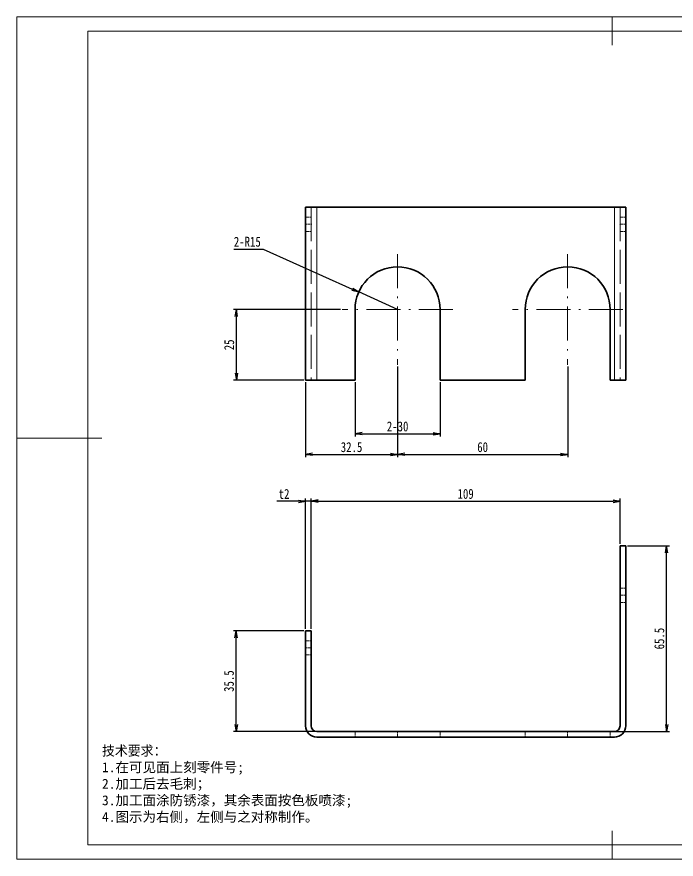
# Model space of a CAD drawing. Header units: millimetres. Extents: x -15766 to 80009, y -9701 to 15159.
# Drawn here: x 10712.8 to 10945.4, y 13253.7 to 13550.7 of the extents above; entities that cross this region are included whole.
import ezdxf

# ---------------------------------------------------------------- set-up
doc = ezdxf.new("R2010")
doc.units = ezdxf.units.MM
for name, pattern in [('CENTER-HOKUTO_1', [16, 13, -1, 1, -1]), ('DASHDOT', [18.5, 12, -3, 0.5, -3]), ('DASHED', [15, 12, -3]), ('HIDDEN-HOKUTO_1', [2, 1, -1])]:
    doc.linetypes.add(name, pattern=pattern)
doc.layers.get('DEFPOINTS').update_dxf_attribs({"lineweight": 18})
for name, color, linetype, lineweight in [('AM_7', 2, 'CENTER-HOKUTO_1', 18), ('AM_HID', 1, 'HIDDEN-HOKUTO_1', 18), ('AM_VIS', 7, 'Continuous', 18), ('CDRAFT0', 7, 'Continuous', 18), ('title_frame', 7, 'Continuous', 18), ('word_dim', 9, 'Continuous', 18), ('粗实线层_1', 7, 'Continuous', 15)]:
    doc.layers.add(name, color=color, linetype=linetype, lineweight=lineweight)
doc.styles.add('DIM', font='', dxfattribs={"width": 0.8})
doc.styles.get('DIM').set_extended_font_data('NSimSun')
doc.dimstyles.new('1-1$0', dxfattribs={"dimtxt": 3.5, "dimasz": 2.5, "dimexe": 1, "dimexo": 0.625, "dimgap": 0.8, "dimtad": 1, "dimdsep": 46, "dimtxsty": 'DIM', "dimblk": 'OPEN', "dimcen": 0, "dimdle": 5, "dimclrd": 256, "dimclre": 256, "dimclrt": 3, "dimazin": 3, "dimtfac": 0.5, "dimtmove": 0, "dimatfit": 3, "dimldrblk": 'OPEN', "dimfxl": 0, "dimtolj": 1, "dimarcsym": 0})
doc.dimstyles.new('1-1$4', dxfattribs={"dimtxt": 3.5, "dimasz": 2.5, "dimexe": 1, "dimexo": 0.625, "dimgap": 0.8, "dimtad": 1, "dimtih": 1, "dimtoh": 1, "dimzin": 12, "dimdsep": 46, "dimtxsty": 'DIM', "dimblk": 'OPEN', "dimcen": 0, "dimdle": 5, "dimclrd": 256, "dimclre": 256, "dimclrt": 3, "dimazin": 3, "dimtfac": 0.5, "dimtmove": 0, "dimatfit": 3, "dimldrblk": 'OPEN', "dimfxl": 0, "dimtolj": 1, "dimarcsym": 0})

# ---------------------------------------------------------------- blocks, each defined once
blk = doc.blocks.new('*X588')
at = {"layer": 'CDRAFT0'}
for p, q in [((420, 297), (0, 297)), ((0, 297), (0, 0)), ((0, 0), (420, 0))]:
    blk.add_line(p, q, dxfattribs=at)
at = {"layer": '粗实线层_1'}
for p, q in [((210, 297), (210, 287)), ((415, 292), (25, 292)), ((25, 292), (25, 5)), ((0, 148.5), (30, 148.5)), ((210, 0), (210, 10)), ((25, 5), (415, 5))]:
    blk.add_line(p, q, dxfattribs=at)
blk = doc.blocks.new('_OPEN')
at = {"color": 0, "linetype": 'ByBlock', "lineweight": -2}
for p, q in [((-1, 0.166667), (0, 0)), ((-1, -0.166667), (0, 0)), ((0, 0), (-1, 0))]:
    blk.add_line(p, q, dxfattribs=at)
blk = doc.blocks.new('*D1005')
at = {"layer": 'DEFPOINTS', "color": 0, "transparency": 16777216}
for p in [(10790.2, 13334.26), (10814.65, 13334.26), (10818.65, 13298.76)]:
    blk.add_point(p, dxfattribs=at)
at = {"layer": 'word_dim', "linetype": 'Continuous', "lineweight": -2, "transparency": 16777216}
for p, q in [((10814.02, 13334.26), (10789.2, 13334.26)), ((10790.2, 13301.26), (10790.2, 13331.76)), ((10818.02, 13298.76), (10789.2, 13298.76))]:
    blk.add_line(p, q, dxfattribs=at)
at = {"layer": 'word_dim', "lineweight": -2, "transparency": 16777216, "xscale": 2.5, "yscale": 2.5, "zscale": 2.5}
for p, rotation in [((10790.2, 13334.26), 90), ((10790.2, 13298.76), 270)]:
    blk.add_blockref('_OPEN', p, dxfattribs=dict(at, rotation=rotation))
at = {"layer": 'word_dim', "color": 3, "transparency": 16777216, "insert": (10787.65, 13316.51), "char_height": 3.5, "attachment_point": 5, "rotation": 90, "style": 'DIM'}
blk.add_mtext('\\A1;35.5', dxfattribs=at)
blk = doc.blocks.new('*D1006')
at = {"layer": 'DEFPOINTS', "color": 0, "transparency": 16777216}
for p in [(10925.65, 13379.96), (10925.65, 13364.26), (10816.65, 13334.26)]:
    blk.add_point(p, dxfattribs=at)
at = {"layer": 'word_dim', "linetype": 'Continuous', "lineweight": -2, "transparency": 16777216}
for p, q in [((10816.65, 13334.89), (10816.65, 13380.96)), ((10819.15, 13379.96), (10923.15, 13379.96)), ((10925.65, 13364.89), (10925.65, 13380.96))]:
    blk.add_line(p, q, dxfattribs=at)
at = {"layer": 'word_dim', "lineweight": -2, "transparency": 16777216, "xscale": 2.5, "yscale": 2.5, "zscale": 2.5, "rotation": 180}
blk.add_blockref('_OPEN', (10816.65, 13379.96), dxfattribs=at)
at = {"layer": 'word_dim', "lineweight": -2, "transparency": 16777216, "xscale": 2.5, "yscale": 2.5, "zscale": 2.5}
blk.add_blockref('_OPEN', (10925.65, 13379.96), dxfattribs=at)
at = {"layer": 'word_dim', "color": 3, "transparency": 16777216, "insert": (10871.15, 13382.51), "char_height": 3.5, "attachment_point": 5, "style": 'DIM'}
blk.add_mtext('\\A1;109', dxfattribs=at)
blk = doc.blocks.new('*D1007')
at = {"layer": 'DEFPOINTS', "color": 0, "transparency": 16777216}
for p in [(10927.65, 13364.26), (10942.04, 13364.26), (10923.65, 13298.76)]:
    blk.add_point(p, dxfattribs=at)
at = {"layer": 'word_dim', "linetype": 'Continuous', "lineweight": -2, "transparency": 16777216}
for p, q in [((10928.27, 13364.26), (10943.04, 13364.26)), ((10942.04, 13301.26), (10942.04, 13361.76)), ((10924.27, 13298.76), (10943.04, 13298.76))]:
    blk.add_line(p, q, dxfattribs=at)
at = {"layer": 'word_dim', "lineweight": -2, "transparency": 16777216, "xscale": 2.5, "yscale": 2.5, "zscale": 2.5}
for p, rotation in [((10942.04, 13364.26), 90), ((10942.04, 13298.76), 270)]:
    blk.add_blockref('_OPEN', p, dxfattribs=dict(at, rotation=rotation))
at = {"layer": 'word_dim', "color": 3, "transparency": 16777216, "insert": (10939.49, 13331.51), "char_height": 3.5, "attachment_point": 5, "rotation": 90, "style": 'DIM'}
blk.add_mtext('\\A1;65.5', dxfattribs=at)
blk = doc.blocks.new('*D1008')
at = {"layer": 'DEFPOINTS', "color": 0, "transparency": 16777216}
for p in [(10816.65, 13379.95), (10814.65, 13334.26), (10816.65, 13334.26)]:
    blk.add_point(p, dxfattribs=at)
at = {"layer": 'word_dim', "linetype": 'Continuous', "lineweight": -2, "transparency": 16777216}
for p, q in [((10812.15, 13379.95), (10804.55, 13379.95)), ((10814.65, 13334.89), (10814.65, 13380.95)), ((10816.65, 13379.95), (10814.65, 13379.95)), ((10816.65, 13334.89), (10816.65, 13380.95)), ((10819.15, 13379.95), (10821.65, 13379.95))]:
    blk.add_line(p, q, dxfattribs=at)
at = {"layer": 'word_dim', "lineweight": -2, "transparency": 16777216, "xscale": 2.5, "yscale": 2.5, "zscale": 2.5}
blk.add_blockref('_OPEN', (10814.65, 13379.95), dxfattribs=at)
at = {"layer": 'word_dim', "lineweight": -2, "transparency": 16777216, "xscale": 2.5, "yscale": 2.5, "zscale": 2.5, "rotation": 180}
blk.add_blockref('_OPEN', (10816.65, 13379.95), dxfattribs=at)
at = {"layer": 'word_dim', "color": 3, "transparency": 16777216, "insert": (10807.09, 13382.5), "char_height": 3.5, "attachment_point": 5, "style": 'DIM'}
blk.add_mtext('\\A1;t2', dxfattribs=at)
blk = doc.blocks.new('*D1009')
at = {"layer": 'DEFPOINTS', "color": 0, "transparency": 16777216}
for p in [(10790.29, 13447.58), (10827.65, 13447.58), (10814.65, 13422.58)]:
    blk.add_point(p, dxfattribs=at)
at = {"layer": 'word_dim', "linetype": 'Continuous', "lineweight": -2, "transparency": 16777216}
for p, q in [((10827.02, 13447.58), (10789.29, 13447.58)), ((10790.29, 13425.08), (10790.29, 13445.08)), ((10814.02, 13422.58), (10789.29, 13422.58))]:
    blk.add_line(p, q, dxfattribs=at)
at = {"layer": 'word_dim', "lineweight": -2, "transparency": 16777216, "xscale": 2.5, "yscale": 2.5, "zscale": 2.5}
for p, rotation in [((10790.29, 13447.58), 90), ((10790.29, 13422.58), 270)]:
    blk.add_blockref('_OPEN', p, dxfattribs=dict(at, rotation=rotation))
at = {"layer": 'word_dim', "color": 3, "transparency": 16777216, "insert": (10787.74, 13435.08), "char_height": 3.5, "attachment_point": 5, "rotation": 90, "style": 'DIM'}
blk.add_mtext('\\A1;25', dxfattribs=at)
blk = doc.blocks.new('*D1010')
at = {"layer": 'DEFPOINTS', "color": 0, "transparency": 16777216}
for p in [(10847.15, 13428.08), (10814.65, 13422.58), (10847.15, 13396.45)]:
    blk.add_point(p, dxfattribs=at)
at = {"layer": 'word_dim', "linetype": 'Continuous', "lineweight": -2, "transparency": 16777216}
for p, q in [((10847.15, 13427.46), (10847.15, 13395.45)), ((10814.65, 13421.96), (10814.65, 13395.45)), ((10817.15, 13396.45), (10844.65, 13396.45))]:
    blk.add_line(p, q, dxfattribs=at)
at = {"layer": 'word_dim', "lineweight": -2, "transparency": 16777216, "xscale": 2.5, "yscale": 2.5, "zscale": 2.5, "rotation": 180}
blk.add_blockref('_OPEN', (10814.65, 13396.45), dxfattribs=at)
at = {"layer": 'word_dim', "lineweight": -2, "transparency": 16777216, "xscale": 2.5, "yscale": 2.5, "zscale": 2.5}
blk.add_blockref('_OPEN', (10847.15, 13396.45), dxfattribs=at)
at = {"layer": 'word_dim', "color": 3, "transparency": 16777216, "insert": (10830.9, 13399), "char_height": 3.5, "attachment_point": 5, "style": 'DIM'}
blk.add_mtext('\\A1;32.5', dxfattribs=at)
blk = doc.blocks.new('*D1011')
at = {"layer": 'DEFPOINTS', "color": 0, "transparency": 16777216}
for p in [(10847.15, 13428.08), (10907.15, 13428.08), (10907.15, 13396.45)]:
    blk.add_point(p, dxfattribs=at)
at = {"layer": 'word_dim', "linetype": 'Continuous', "lineweight": -2, "transparency": 16777216}
for p, q in [((10847.15, 13427.46), (10847.15, 13395.45)), ((10907.15, 13427.46), (10907.15, 13395.45)), ((10849.65, 13396.45), (10904.65, 13396.45))]:
    blk.add_line(p, q, dxfattribs=at)
at = {"layer": 'word_dim', "lineweight": -2, "transparency": 16777216, "xscale": 2.5, "yscale": 2.5, "zscale": 2.5, "rotation": 180}
blk.add_blockref('_OPEN', (10847.15, 13396.45), dxfattribs=at)
at = {"layer": 'word_dim', "lineweight": -2, "transparency": 16777216, "xscale": 2.5, "yscale": 2.5, "zscale": 2.5}
blk.add_blockref('_OPEN', (10907.15, 13396.45), dxfattribs=at)
at = {"layer": 'word_dim', "color": 3, "transparency": 16777216, "insert": (10877.15, 13399), "char_height": 3.5, "attachment_point": 5, "style": 'DIM'}
blk.add_mtext('\\A1;60', dxfattribs=at)
blk = doc.blocks.new('*D1012')
at = {"layer": 'DEFPOINTS', "color": 0, "transparency": 16777216}
for p in [(10832.15, 13422.58), (10862.15, 13422.58), (10862.15, 13403.75)]:
    blk.add_point(p, dxfattribs=at)
at = {"layer": 'word_dim', "linetype": 'Continuous', "lineweight": -2, "transparency": 16777216}
for p, q in [((10832.15, 13421.96), (10832.15, 13402.75)), ((10862.15, 13421.96), (10862.15, 13402.75)), ((10834.65, 13403.75), (10859.65, 13403.75))]:
    blk.add_line(p, q, dxfattribs=at)
at = {"layer": 'word_dim', "lineweight": -2, "transparency": 16777216, "xscale": 2.5, "yscale": 2.5, "zscale": 2.5, "rotation": 180}
blk.add_blockref('_OPEN', (10832.15, 13403.75), dxfattribs=at)
at = {"layer": 'word_dim', "lineweight": -2, "transparency": 16777216, "xscale": 2.5, "yscale": 2.5, "zscale": 2.5}
blk.add_blockref('_OPEN', (10862.15, 13403.75), dxfattribs=at)
at = {"layer": 'word_dim', "color": 3, "transparency": 16777216, "insert": (10847.15, 13406.3), "char_height": 3.5, "attachment_point": 5, "style": 'DIM'}
blk.add_mtext('\\A1;2-30', dxfattribs=at)
blk = doc.blocks.new('*D646')
at = {"layer": 'DEFPOINTS', "color": 0, "transparency": 16777216}
for p in [(10833.46, 13453.72), (10847.15, 13447.58)]:
    blk.add_point(p, dxfattribs=at)
at = {"layer": 'word_dim', "linetype": 'Continuous', "lineweight": -2, "transparency": 16777216}
for p, q in [((10789.38, 13468.87), (10799.71, 13468.87)), ((10799.71, 13468.87), (10831.18, 13454.74)), ((10847.15, 13447.58), (10833.46, 13453.72))]:
    blk.add_line(p, q, dxfattribs=at)
at = {"layer": 'word_dim', "lineweight": -2, "transparency": 16777216, "xscale": 2.5, "yscale": 2.5, "zscale": 2.5, "rotation": 335.8340812186912}
blk.add_blockref('_OPEN', (10833.46, 13453.72), dxfattribs=at)
at = {"layer": 'word_dim', "color": 3, "transparency": 16777216, "insert": (10794.13, 13471.42), "char_height": 3.5, "attachment_point": 5, "style": 'DIM'}
blk.add_mtext('\\A1;2-R15', dxfattribs=at)

msp = doc.modelspace()

# ---------------------------------------------------------------- linework, layer by layer
at = {"color": 7, "lineweight": 13}
for p, q in [((10818.6461, 13483.58049), (10818.6461, 13422.58049)), ((10923.6461, 13483.58049), (10923.6461, 13422.58049))]:
    msp.add_line(p, q, dxfattribs=at)
at = {"layer": 'AM_7', "linetype": 'DASHDOT', "lineweight": 13, "ltscale": 0.06001}
for p, q in [((10814.44591, 13477.58049), (10816.8463, 13477.58049)), ((10927.8463, 13477.58049), (10925.44591, 13477.58049)), ((10927.8463, 13346.76343), (10925.44591, 13346.76343)), ((10814.44591, 13328.26343), (10816.8463, 13328.26343)), ((10847.1461, 13298.96338), (10847.1461, 13296.56299)), ((10907.1461, 13298.96338), (10907.1461, 13296.56299))]:
    msp.add_line(p, q, dxfattribs=at)
at = {"layer": 'AM_7', "linetype": 'DASHDOT', "lineweight": 13}
for p, q in [((10847.1461, 13467.08049), (10847.1461, 13428.08049)), ((10907.1461, 13467.08049), (10907.1461, 13428.08049)), ((10866.6461, 13447.58049), (10827.6461, 13447.58049)), ((10926.6461, 13447.58049), (10887.6461, 13447.58049))]:
    msp.add_line(p, q, dxfattribs=at)
at = {"layer": 'AM_HID', "linetype": 'DASHED', "lineweight": 13}
for p, q in [((10816.6461, 13483.58049), (10816.6461, 13422.58049)), ((10818.6461, 13483.58049), (10818.6461, 13422.58049)), ((10923.6461, 13483.58049), (10923.6461, 13422.58049)), ((10925.6461, 13483.58049), (10925.6461, 13422.58049))]:
    msp.add_line(p, q, dxfattribs=at)
at = {"layer": 'AM_HID', "linetype": 'DASHED', "lineweight": 13, "ltscale": 0.05}
for p, q in [((10814.6461, 13480.08049), (10816.6461, 13480.08049)), ((10927.6461, 13480.08049), (10925.6461, 13480.08049)), ((10814.6461, 13475.08049), (10816.6461, 13475.08049)), ((10927.6461, 13475.08049), (10925.6461, 13475.08049)), ((10927.6461, 13349.26343), (10925.6461, 13349.26343)), ((10927.6461, 13344.26343), (10925.6461, 13344.26343)), ((10814.6461, 13330.76343), (10816.6461, 13330.76343)), ((10814.6461, 13325.76343), (10816.6461, 13325.76343)), ((10832.1461, 13296.76343), (10832.1461, 13298.76343)), ((10862.1461, 13296.76343), (10862.1461, 13298.76343)), ((10892.1461, 13296.76343), (10892.1461, 13298.76343)), ((10922.1461, 13296.76343), (10922.1461, 13298.76343))]:
    msp.add_line(p, q, dxfattribs=at)
at = {"layer": 'AM_VIS', "lineweight": 35}
for p, q in [((10814.6461, 13483.58049), (10814.6461, 13422.58049)), ((10818.6461, 13483.58049), (10923.6461, 13483.58049)), ((10927.6461, 13483.58049), (10927.6461, 13422.58049)), ((10832.1461, 13422.58049), (10832.1461, 13447.58049)), ((10862.1461, 13447.58049), (10862.1461, 13422.58049)), ((10892.1461, 13422.58049), (10892.1461, 13447.58049)), ((10922.1461, 13447.58049), (10922.1461, 13422.58049)), ((10892.1461, 13422.58049), (10862.1461, 13422.58049)), ((10925.6461, 13300.76343), (10925.6461, 13364.26343)), ((10927.6461, 13300.76343), (10927.6461, 13364.26343)), ((10814.6461, 13334.26343), (10814.6461, 13300.76343)), ((10816.6461, 13334.26343), (10816.6461, 13300.76343)), ((10818.6461, 13298.76343), (10923.6461, 13298.76343)), ((10818.6461, 13296.76343), (10923.6461, 13296.76343))]:
    msp.add_line(p, q, dxfattribs=at)
at = {"layer": 'AM_VIS', "lineweight": 35, "ltscale": 0.1}
for p, q in [((10818.6461, 13483.58049), (10814.6461, 13483.58049)), ((10927.6461, 13483.58049), (10923.6461, 13483.58049)), ((10818.6461, 13422.58049), (10814.6461, 13422.58049)), ((10927.6461, 13422.58049), (10923.6461, 13422.58049))]:
    msp.add_line(p, q, dxfattribs=at)
at = {"layer": 'AM_VIS', "lineweight": 35, "ltscale": 0.3375}
msp.add_line((10832.1461, 13422.58049), (10818.6461, 13422.58049), dxfattribs=at)
at = {"layer": 'AM_VIS', "lineweight": 35, "ltscale": 0.0375}
msp.add_line((10923.6461, 13422.58049), (10922.1461, 13422.58049), dxfattribs=at)
at = {"layer": 'AM_VIS', "lineweight": 35, "ltscale": 0.05}
for p, q in [((10927.6461, 13364.26343), (10925.6461, 13364.26343)), ((10814.6461, 13334.26343), (10816.6461, 13334.26343))]:
    msp.add_line(p, q, dxfattribs=at)
at = {"layer": 'AM_VIS', "lineweight": 35}
for centre, radius, start, end in [((10847.1461, 13447.58049), 15, 0, 179.999995), ((10907.1461, 13447.58049), 15, 0, 179.999995), ((10818.6461, 13300.76343), 4, 180.000005, 269.999997), ((10818.6461, 13300.76343), 2, 180.000005, 269.999997), ((10923.6461, 13300.76343), 4, 269.999997, 0), ((10923.6461, 13300.76343), 2, 269.999997, 0)]:
    msp.add_arc(centre, radius, start, end, dxfattribs=at)

# ---------------------------------------------------------------- block references
at = {"layer": 'title_frame'}
msp.add_blockref('*X588', (10712.8177, 13253.73384), dxfattribs=at)

# ---------------------------------------------------------------- texts
at = {"layer": 'word_dim', "linetype": 'Continuous', "ltscale": 4, "insert": (10742.85208, 13293.73936), "char_height": 3.5, "width": 139.6035818, "attachment_point": 1}
msp.add_mtext('{\\C3;技术要求：\\P\\fNSimSun|b0|i0|c134|p49;1\\fSimSun|b0|i0|c134|p49;.在可见面上刻零件号;\\P2.加工后去毛刺；\\P3.加工面涂防锈漆，其余表面按色板喷漆;\\P\\fNSimSun|b0|i0|c134|p49;4\\fSimSun|b0|i0|c134|p49;.图示为右侧，左侧与之对称制作。\\P         }', dxfattribs=at)

# ---------------------------------------------------------------- dimensions: what is measured, and where the dimension line sits
at = {"layer": 'word_dim', "color": 3}
dim = msp.add_radius_dim(center=(10847.1461, 13447.58049), mpoint=(10833.46065, 13453.7212), text='2-<>', dimstyle='1-1$4', dxfattribs=at)
dim.commit()
dim.dimension.update_dxf_attribs({"geometry": '*D646', "text_midpoint": (10794.1278, 13468.86675), "dimtype": 164})
for base, p1, p2, picture, middle in [((10790.29195, 13447.58049), (10814.6461, 13422.58049), (10827.6461, 13447.58049), '*D1009', (10787.74195, 13435.08049)), ((10942.03637, 13364.26343), (10923.6461, 13298.76343), (10927.6461, 13364.26343), '*D1007', (10939.48637, 13331.51343)), ((10790.19911, 13334.26343), (10818.6461, 13298.76343), (10814.6461, 13334.26343), '*D1005', (10787.64911, 13316.51343))]:
    dim = msp.add_linear_dim(base=base, p1=p1, p2=p2, angle=90, dimstyle='1-1$0', dxfattribs=at)
    dim.commit()
    dim.dimension.update_dxf_attribs({"geometry": picture, "text_midpoint": middle})
for base, p1, p2, picture, middle in [((10847.1461, 13396.45285), (10814.6461, 13422.58049), (10847.1461, 13428.08049), '*D1010', (10830.8961, 13399.00285)), ((10907.1461, 13396.45285), (10847.1461, 13428.08049), (10907.1461, 13428.08049), '*D1011', (10877.1461, 13399.00285)), ((10925.6461, 13379.95525), (10816.6461, 13334.26343), (10925.6461, 13364.26343), '*D1006', (10871.1461, 13382.50525))]:
    dim = msp.add_linear_dim(base=base, p1=p1, p2=p2, dimstyle='1-1$0', dxfattribs=at)
    dim.commit()
    dim.dimension.update_dxf_attribs({"geometry": picture, "text_midpoint": middle})
dim = msp.add_linear_dim(base=(10862.1461, 13403.74841), p1=(10832.1461, 13422.58049), p2=(10862.1461, 13422.58049), text='2-<>', dimstyle='1-1$0', dxfattribs=at)
dim.commit()
dim.dimension.update_dxf_attribs({"geometry": '*D1012', "text_midpoint": (10847.1461, 13406.29841)})
dim = msp.add_linear_dim(base=(10816.6461, 13379.95077), p1=(10814.6461, 13334.26343), p2=(10816.6461, 13334.26343), dimstyle='1-1$0', override={"dimpost": 't<>'}, dxfattribs=at)
dim.commit()
dim.dimension.update_dxf_attribs({"geometry": '*D1008', "text_midpoint": (10807.09415, 13379.95077), "dimtype": 160})

doc.saveas('drawing.dxf')
